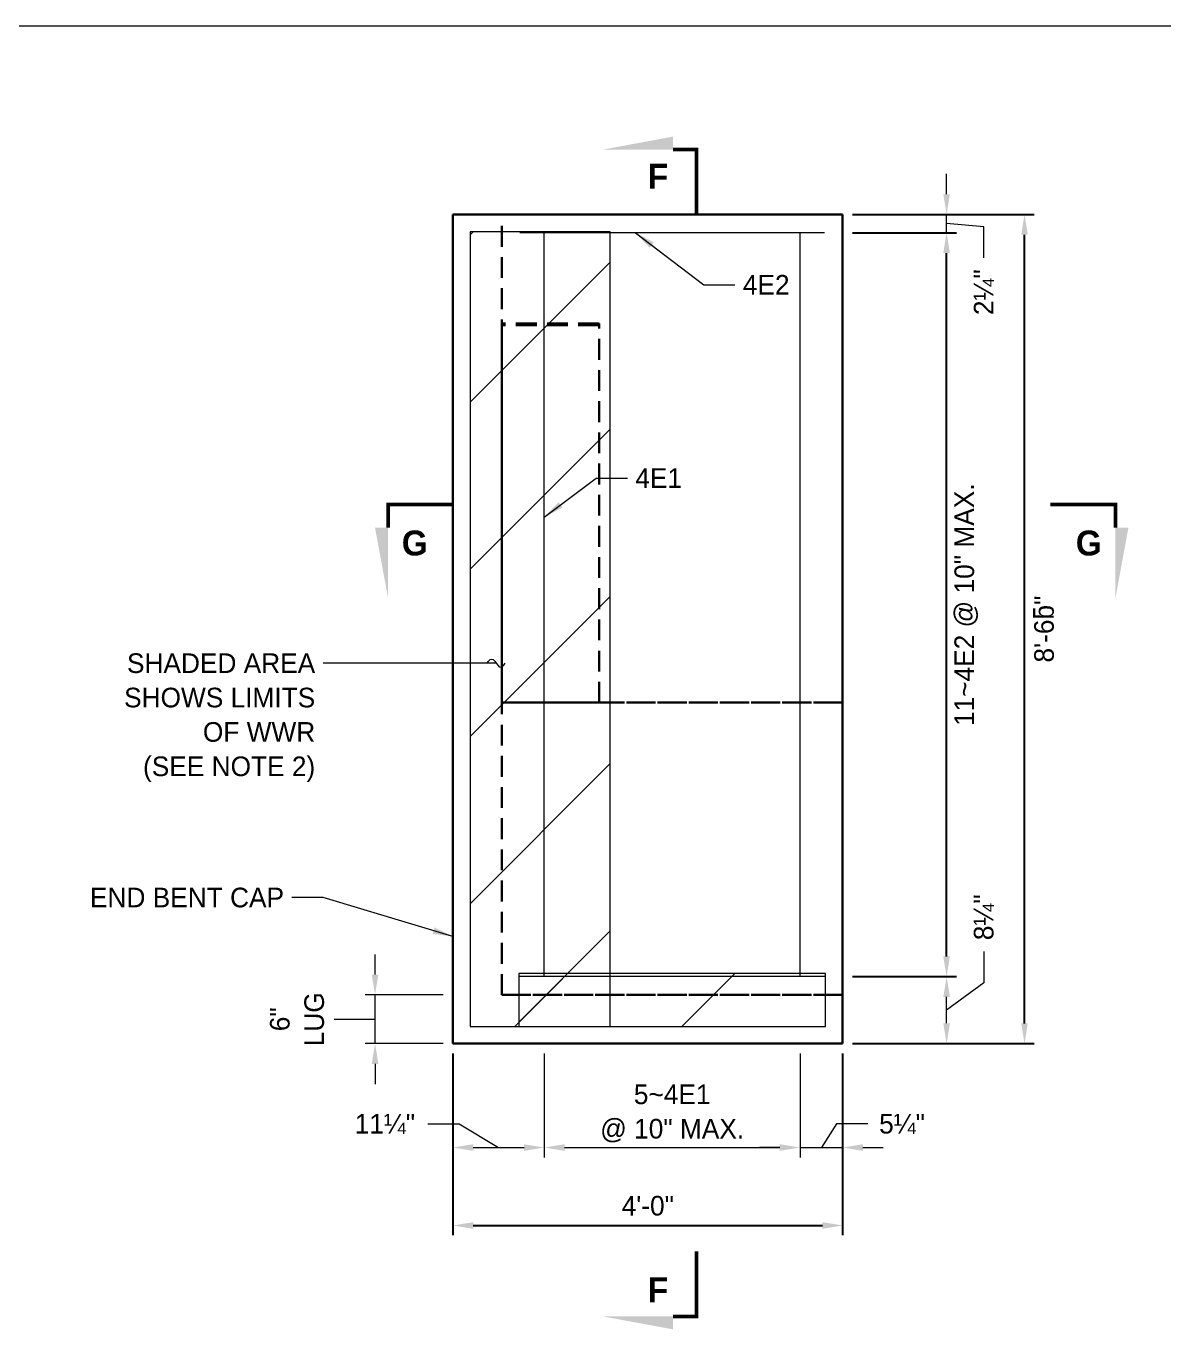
# Model space of a CAD drawing. Extents: x -1 to 861, y -26 to 2.
# Drawn here: x 790.68 to 802.36, y -12.43 to 1 of the extents above; entities that cross this region are included whole.
import ezdxf
from ezdxf.enums import TextEntityAlignment as Align

# ---------------------------------------------------------------- set-up
doc = ezdxf.new("R2010")
doc.units = 21
doc.header["$MEASUREMENT"] = 0
doc.linetypes.add('DGN2', pattern=[0.12, 0.08, -0.04])
for name, color, linetype, lineweight in [('Border', 7, 'Continuous', 15), ('Dimension', 7, 'Continuous', 9), ('Leader', 7, 'Continuous', 9), ('Patterning', 1, 'Continuous', 15), ('Rebar', 2, 'Continuous', 15), ('Rebar2', 2, 'Continuous', 15), ('SubStrConc2', 3, 'Continuous', 30), ('SubStrConc2_h', 3, 'DGN2', 30), ('SubStrConc_h', 3, 'DGN2', 30), ('Symbols', 7, 'Continuous', 15), ('TextStructures', 7, 'Continuous', 9)]:
    doc.layers.add(name, color=color, linetype=linetype, lineweight=lineweight)
doc.styles.add('FDOT Structures', font='FDOT.ttf')
doc.styles.add('FDOT Structures Annotation', font='FDOT.ttf')
doc.styles.add('FDOT Structures Views_SectionArrow', font='FDOTBold.ttf')
doc.dimstyles.new('FDOT Structures Note-Arrow 3-8', dxfattribs={"dimtxt": 0.2016, "dimasz": 0.208267, "dimexe": 0.1008, "dimexo": 0.1008, "dimgap": 0.1008, "dimtad": 1, "dimdec": 3, "dimlfac": 12, "dimzin": 15, "dimlunit": 4, "dimtxsty": 'FDOT Structures Annotation', "dimcen": 2.5, "dimclrd": 256, "dimclre": 256, "dimclrt": 256, "dimazin": 3, "dimtfac": 0.7, "dimtmove": 0, "dimatfit": 1, "dimtfill": 1, "dimfrac": 1, "dimlwd": -1, "dimlwe": -1})
pattern_1 = [(45, (0, 0), (-0.8581657, 0.8581657), [])]

# ---------------------------------------------------------------- blocks, each defined once
blk = doc.blocks.new('_CLOSEDFILLED')
at = {"layer": 'Dimension'}
blk.add_solid([(-1, 0.164), (0, 0), (-1, -0.164)], dxfattribs=at)
blk = doc.blocks.new('*D434')
at = {"layer": 'Dimension'}
for p, q in [((795.059, -9.544), (795.059, -10.611)), ((795.996, -9.544), (795.996, -10.611)), ((795.267, -10.51), (795.788, -10.51))]:
    blk.add_line(p, q, dxfattribs=at)
at = {"layer": 'Dimension', "xscale": 0.20826666666666666, "yscale": 0.20826666666666666, "rotation": 180}
blk.add_blockref('_CLOSEDFILLED', (795.059, -10.51), dxfattribs=at)
at = {"layer": 'Dimension', "xscale": 0.20826666666666666, "yscale": 0.20826666666666666}
blk.add_blockref('_CLOSEDFILLED', (795.996, -10.51), dxfattribs=at)
blk = doc.blocks.new('*D435')
at = {"layer": 'Dimension'}
for p, q in [((795.996, -9.544), (795.996, -10.611)), ((798.621, -9.544), (798.621, -10.611)), ((796.205, -10.51), (798.413, -10.51))]:
    blk.add_line(p, q, dxfattribs=at)
at = {"layer": 'Dimension', "xscale": 0.20826666666666666, "yscale": 0.20826666666666666, "rotation": 180}
blk.add_blockref('_CLOSEDFILLED', (795.996, -10.51), dxfattribs=at)
at = {"layer": 'Dimension', "xscale": 0.20826666666666666, "yscale": 0.20826666666666666}
blk.add_blockref('_CLOSEDFILLED', (798.621, -10.51), dxfattribs=at)
blk = doc.blocks.new('*D436')
at = {"layer": 'Dimension'}
for p, q in [((798.621, -9.544), (798.621, -10.611)), ((799.059, -9.544), (799.059, -10.611)), ((798.413, -10.51), (798.205, -10.51)), ((798.621, -10.51), (799.059, -10.51)), ((799.267, -10.51), (799.475, -10.51))]:
    blk.add_line(p, q, dxfattribs=at)
at = {"layer": 'Dimension', "xscale": 0.20826666666666666, "yscale": 0.20826666666666666}
blk.add_blockref('_CLOSEDFILLED', (798.621, -10.51), dxfattribs=at)
at = {"layer": 'Dimension', "xscale": 0.20826666666666666, "yscale": 0.20826666666666666, "rotation": 180}
blk.add_blockref('_CLOSEDFILLED', (799.059, -10.51), dxfattribs=at)
blk = doc.blocks.new('*D438')
at = {"layer": 'Dimension'}
for p, q in [((799.16, -8.756), (800.226, -8.756)), ((800.126, -9.235), (800.126, -8.964)), ((799.16, -9.443), (800.226, -9.443))]:
    blk.add_line(p, q, dxfattribs=at)
at = {"layer": 'Dimension', "xscale": 0.20826666666666666, "yscale": 0.20826666666666666}
for p, rotation in [((800.126, -8.756), 90), ((800.126, -9.443), -90.00000000000001)]:
    blk.add_blockref('_CLOSEDFILLED', p, dxfattribs=dict(at, rotation=rotation))
blk = doc.blocks.new('*D440')
at = {"layer": 'Dimension'}
for p, q in [((800.126, -0.725), (800.126, -0.517)), ((799.16, -0.933), (800.226, -0.933)), ((800.126, -1.121), (800.126, -0.933)), ((799.16, -1.121), (800.226, -1.121)), ((800.126, -1.329), (800.126, -1.537))]:
    blk.add_line(p, q, dxfattribs=at)
at = {"layer": 'Dimension', "xscale": 0.20826666666666666, "yscale": 0.20826666666666666}
for p, rotation in [((800.126, -0.933), -90.00000000000001), ((800.126, -1.121), 90)]:
    blk.add_blockref('_CLOSEDFILLED', p, dxfattribs=dict(at, rotation=rotation))
blk = doc.blocks.new('*D442')
at = {"layer": 'Dimension'}
for p, q in [((794.259, -8.735), (794.259, -8.527)), ((794.958, -8.943), (794.158, -8.943)), ((794.259, -9.443), (794.259, -8.943)), ((794.958, -9.443), (794.158, -9.443)), ((794.259, -9.652), (794.259, -9.86))]:
    blk.add_line(p, q, dxfattribs=at)
at = {"layer": 'Dimension', "xscale": 0.20826666666666666, "yscale": 0.20826666666666666}
for p, rotation in [((794.259, -8.943), -90.00000000000001), ((794.259, -9.443), 90)]:
    blk.add_blockref('_CLOSEDFILLED', p, dxfattribs=dict(at, rotation=rotation))

msp = doc.modelspace()

# ---------------------------------------------------------------- hatches: boundary and pattern name
at = {"layer": 'Patterning'}
h = msp.add_hatch(dxfattribs=at)
h.set_pattern_fill('ANSI31', color=256, scale=2.133333)
h.set_pattern_definition(pattern_1)
h.paths.add_polyline_path([(795.235956, -9.266361), (796.673456, -9.266361), (796.673456, -1.110416), (795.235956, -1.110416)])
h = msp.add_hatch(dxfattribs=at)
h.set_pattern_fill('ANSI31', color=256, scale=2.133333)
h.set_pattern_definition(pattern_1)
h.paths.add_polyline_path([(795.735932, -9.266361), (798.881789, -9.266361), (798.881789, -8.724694), (795.735932, -8.724694)])

# ---------------------------------------------------------------- linework, layer by layer
at = {"layer": 'Dimension'}
for points in [[(800.508585, -8.498558), (800.508585, -8.818558), (800.125545, -9.099694)], [(793.838884, -9.193444), (794.258868, -9.193444)], [(794.801481, -10.268191), (795.121481, -10.268191), (795.527619, -10.510111)], [(799.316265, -10.268191), (798.996265, -10.268191), (798.840124, -10.510111)]]:
    msp.add_lwpolyline(points, dxfattribs=at)
at = {"layer": 'Leader'}
for points in [[(796.933456, -1.120833), (797.633456, -1.654167), (797.953456, -1.654167)], [(795.996371, -4.038389), (796.529704, -3.638389), (796.849704, -3.638389)], [(795.409289, -5.538389), (795.424845, -5.517389), (795.4404, -5.502016), (795.455956, -5.496389), (795.471512, -5.502016), (795.487067, -5.517389), (795.502623, -5.538389), (795.518178, -5.559389), (795.533734, -5.574762), (795.549289, -5.580389), (795.564845, -5.574762), (795.5804, -5.559389), (795.595956, -5.538389)], [(795.502623, -5.538389), (793.725535, -5.538389)], [(795.058868, -8.343444), (793.725535, -7.943444), (793.405535, -7.943444)]]:
    msp.add_lwpolyline(points, dxfattribs=at)
for points in [[(796.933456, -1.120833), (797.120154, -1.219442), (797.078081, -1.274662)], [(795.996371, -4.038389), (796.142158, -3.88566), (796.183811, -3.941198)], [(795.058868, -8.343444), (794.849411, -8.316847), (794.869359, -8.250352)]]:
    msp.add_solid(points, dxfattribs=at)
at = {"layer": 'Rebar'}
for points in [[(798.87137, -1.120833), (795.74637, -1.120833)], [(795.996371, -8.755944), (795.996371, -1.120833)], [(798.621371, -8.755944), (798.621371, -1.120833)], [(798.87137, -8.755944), (795.74637, -8.755944)]]:
    msp.add_lwpolyline(points, dxfattribs=at)
at = {"layer": 'Rebar2'}
for points in [[(795.235956, -9.266361), (796.673456, -9.266361), (796.673456, -1.110416), (795.235956, -1.110416)], [(795.735932, -9.266361), (798.881789, -9.266361), (798.881789, -8.724694), (795.735932, -8.724694)]]:
    msp.add_lwpolyline(points, close=True, dxfattribs=at)
at = {"layer": 'SubStrConc2'}
for points in [[(795.058868, -9.443444), (795.058868, -0.933333)], [(795.058878, -0.933333), (795.058868, -0.933333)], [(795.058868, -0.933333), (795.058878, -0.933333)], [(799.058878, -0.933333), (795.058878, -0.933333)], [(795.058878, -9.443444), (795.058878, -0.933333)], [(799.058878, -9.443444), (799.058878, -0.933333)], [(795.058868, -9.443444), (795.058878, -9.443444)], [(795.058878, -9.443444), (795.058868, -9.443444)], [(799.058878, -9.443444), (795.058878, -9.443444)]]:
    msp.add_lwpolyline(points, dxfattribs=at)
at = {"layer": 'SubStrConc2_h', "ltscale": 2.666667}
for points in [[(795.558864, -8.943444), (795.558864, -0.933333)], [(795.558868, -8.943444), (795.558868, -0.933333)]]:
    msp.add_lwpolyline(points, dxfattribs=at)
at = {"layer": 'SubStrConc_h', "ltscale": 2.666667}
for points in [[(795.558843, -5.943444), (795.558843, -2.050136)], [(795.558864, -2.070136), (795.558843, -2.050136)], [(796.558843, -2.050136), (795.558843, -2.050136)], [(796.558864, -2.070136), (795.558864, -2.070136)], [(795.558864, -5.943444), (795.558864, -2.070136)], [(796.558843, -5.943444), (796.558843, -2.050136)], [(796.558864, -2.070136), (796.558843, -2.050136)], [(796.558864, -5.943444), (796.558864, -2.070136)], [(795.558843, -5.943444), (799.058843, -5.943444)], [(795.558843, -8.943444), (795.558843, -5.943444)], [(795.558843, -5.943444), (796.558843, -5.943444)], [(799.058864, -5.943444), (795.558864, -5.943444)], [(795.558864, -8.943444), (795.558864, -5.943444)], [(796.558864, -5.943444), (795.558864, -5.943444)], [(795.558843, -8.943444), (799.058843, -8.943444)], [(799.058864, -8.943444), (795.558864, -8.943444)], [(799.058864, -8.943444), (795.558864, -8.943444)], [(799.058868, -8.943444), (795.558868, -8.943444)]]:
    msp.add_lwpolyline(points, dxfattribs=at)
at = {"layer": 'Symbols', "const_width": 0.037333}
for points in [[(797.558864, -0.933333), (797.558864, -0.266667), (797.318864, -0.266667)], [(795.058868, -3.908873), (794.392201, -3.908873), (794.392201, -4.148873)], [(797.558864, -11.576778), (797.558864, -12.243444), (797.318864, -12.243444)]]:
    msp.add_lwpolyline(points, dxfattribs=at)
at = {"layer": 'Symbols'}
for points in [[(797.318864, -0.266667), (796.598864, -0.266667), (797.318864, -0.133333)], [(794.392201, -4.148873), (794.392201, -4.868873), (794.258868, -4.148873)], [(801.858878, -4.148873), (801.858878, -4.868873), (801.992211, -4.148873)], [(797.318864, -12.243444), (796.598864, -12.243444), (797.318864, -12.376778)]]:
    msp.add_solid(points, dxfattribs=at)

# ---------------------------------------------------------------- texts
at = {"layer": 'Dimension', "char_height": 0.2016, "attachment_point": 5, "rotation": 90, "line_spacing_factor": 1.05, "style": 'FDOT Structures Annotation', "bg_fill": 3, "box_fill_scale": 1.1, "bg_fill_color": 0}
for s, insert in [('8¼"', (800.508585, -8.146362)), ('6"\\PLUG', (793.458868, -9.193444))]:
    msp.add_mtext(s, dxfattribs=dict(at, insert=insert))
at = {"layer": 'Dimension', "insert": (794.359977, -10.268191), "char_height": 0.2016, "attachment_point": 5, "line_spacing_factor": 1.05, "style": 'FDOT Structures Annotation', "bg_fill": 3, "box_fill_scale": 1.1, "bg_fill_color": 0}
msp.add_mtext('11¼"', dxfattribs=at)
at = {"layer": 'TextStructures', "style": 'FDOT Structures Views_SectionArrow'}
for s, p in [('F', (797.162864, -0.5408)), ('G', (794.666335, -4.304873)), ('G', (801.584745, -4.304873)), ('F', (797.162864, -11.969311))]:
    msp.add_text(s, height=0.256, dxfattribs=at).set_placement(p, align=Align.MIDDLE_CENTER)
at = {"layer": 'TextStructures', "style": 'FDOT Structures'}
for s, p in [('4E2', (798.034096, -1.654167)), ('4E1', (796.930344, -3.638389))]:
    msp.add_text(s, height=0.2016, dxfattribs=at).set_placement(p, align=Align.MIDDLE_LEFT)
msp.add_text('END BENT CAP', height=0.2016, dxfattribs=at).set_placement((793.324895, -7.943444), align=Align.MIDDLE_RIGHT)
at = {"layer": 'TextStructures', "insert": (793.644895, -5.437589), "char_height": 0.2016, "attachment_point": 3, "line_spacing_factor": 1.05, "style": 'FDOT Structures'}
msp.add_mtext('SHADED AREA\\PSHOWS LIMITS\\POF WWR\\P(SEE NOTE 2)', dxfattribs=at)

# ---------------------------------------------------------------- dimensions: what is measured, and where the dimension line sits
at = {"layer": 'Dimension'}
for base, p1, p2, picture, middle in [((795.058868, -10.510111), (795.058868, -9.443444), (795.996371, -9.443444), '*D434', (795.527619, -10.510111)), ((795.996371, -10.510111), (795.996371, -9.443444), (798.621371, -9.443444), '*D435', (797.308871, -10.510111)), ((798.621371, -10.510111), (798.621371, -9.443444), (799.058878, -9.443444), '*D436', (798.840124, -10.510111))]:
    dim = msp.add_linear_dim(base=base, p1=p1, p2=p2, text=' ', dimstyle='FDOT Structures Note-Arrow 3-8', dxfattribs=at)
    dim.commit()
    dim.dimension.update_dxf_attribs({"geometry": picture, "text_midpoint": middle})

# ---------------------------------------------------------------- next in the draw order: texts
at = {"layer": 'Dimension', "char_height": 0.2016, "attachment_point": 5, "line_spacing_factor": 1.05, "style": 'FDOT Structures Annotation', "bg_fill": 3, "box_fill_scale": 1.1, "bg_fill_color": 0}
for s, insert in [('5~4E1\\P@ 10" MAX.', (797.308871, -10.160335)), ('5¼"', (799.66846, -10.268191))]:
    msp.add_mtext(s, dxfattribs=dict(at, insert=insert))

# ---------------------------------------------------------------- next in the draw order: dimensions: what is measured, and where the dimension line sits
at = {"layer": 'Dimension'}
msp.add_linear_dim(base=(795.058868, -11.310111), p1=(795.058868, -9.443444), p2=(799.058878, -9.443444), text='4\'-0"', dimstyle='FDOT Structures Note-Arrow 3-8', dxfattribs=at).render()

# ---------------------------------------------------------------- next in the draw order: dimensions: what is measured, and where the dimension line sits
dim = msp.add_linear_dim(base=(794.258868, -9.443444), p1=(795.058868, -9.443444), p2=(795.058868, -8.943444), angle=90, text=' ', dimstyle='FDOT Structures Note-Arrow 3-8', dxfattribs=at)
dim.commit()
dim.dimension.update_dxf_attribs({"geometry": '*D442', "text_midpoint": (794.258868, -9.193444)})
dim = msp.add_linear_dim(base=(800.125545, -9.443444), p1=(799.058878, -9.443444), p2=(799.058878, -8.755944), angle=90, text=' ', dimstyle='FDOT Structures Note-Arrow 3-8', override={"dimtad": 4}, dxfattribs=at)
dim.commit()
dim.dimension.update_dxf_attribs({"geometry": '*D438', "text_midpoint": (800.125545, -9.099694)})

# ---------------------------------------------------------------- next in the draw order: dimensions: what is measured, and where the dimension line sits
msp.add_linear_dim(base=(800.125545, -8.755944), p1=(799.058878, -8.755944), p2=(799.058878, -1.120833), angle=90, text='11~4E2 @ 10" MAX.', dimstyle='FDOT Structures Note-Arrow 3-8', override={"dimtad": 4}, dxfattribs=at).render()

# ---------------------------------------------------------------- next in the draw order: linework, layer by layer
msp.add_lwpolyline([(800.508585, -1.37822), (800.508585, -1.05822), (800.125545, -1.027083)], dxfattribs=at)

# ---------------------------------------------------------------- next in the draw order: texts
at = {"layer": 'Dimension', "insert": (800.508585, -1.730415), "char_height": 0.2016, "attachment_point": 5, "rotation": 90, "line_spacing_factor": 1.05, "style": 'FDOT Structures Annotation', "bg_fill": 3, "box_fill_scale": 1.1, "bg_fill_color": 0}
msp.add_mtext('2¼"', dxfattribs=at)

# ---------------------------------------------------------------- next in the draw order: dimensions: what is measured, and where the dimension line sits
at = {"layer": 'Dimension'}
dim = msp.add_linear_dim(base=(800.125545, -1.120833), p1=(799.058878, -1.120833), p2=(799.058878, -0.933333), angle=90, text=' ', dimstyle='FDOT Structures Note-Arrow 3-8', override={"dimtad": 4}, dxfattribs=at)
dim.commit()
dim.dimension.update_dxf_attribs({"geometry": '*D440', "text_midpoint": (800.125545, -1.027083)})

# ---------------------------------------------------------------- next in the draw order: dimensions: what is measured, and where the dimension line sits
msp.add_linear_dim(base=(800.925545, -9.443444), p1=(799.058878, -9.443444), p2=(799.058878, -0.933333), angle=90, text='8\'-6ƃ"', dimstyle='FDOT Structures Note-Arrow 3-8', override={"dimtad": 4}, dxfattribs=at).render()

# ---------------------------------------------------------------- next in the draw order: linework, layer by layer
at = {"layer": 'Border'}
msp.add_lwpolyline([(779, -25.666667), (815.340064, -25.666667), (815.340064, 1), (779, 1)], close=True, dxfattribs=at)
at = {"layer": 'Symbols', "const_width": 0.037333}
msp.add_lwpolyline([(801.192211, -3.908873), (801.858878, -3.908873), (801.858878, -4.148873)], dxfattribs=at)

doc.saveas('drawing.dxf')
